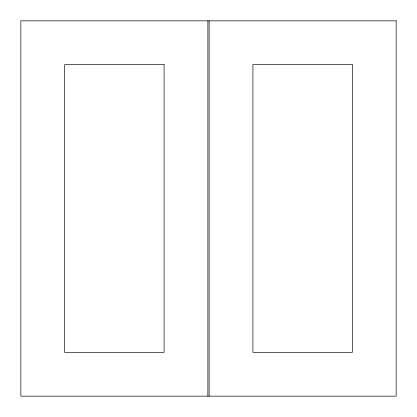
<?xml version="1.0" encoding="UTF-8"?>
<svg xmlns="http://www.w3.org/2000/svg" width="417" height="417" viewBox="0 0 417 417"><rect width="100%" height="100%" fill="white"/><g stroke="black" fill="none" stroke-linecap="round" stroke-linejoin="round"><path stroke-width="0.63" d="M209.125 20.85L209.125 396.15M207.875 20.85L207.875 396.15M396.15 20.85L20.85 20.85L20.85 396.15L396.15 396.15L396.15 20.85M164.09 64.635L64.635 64.635L64.635 352.365L164.09 352.365L164.09 64.635M352.365 64.635L252.91 64.635L252.91 352.365L352.365 352.365L352.365 64.635"/></g></svg>
